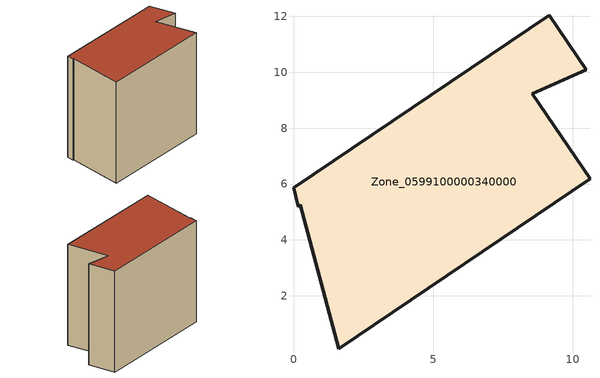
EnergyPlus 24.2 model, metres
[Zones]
Zone_0599100000340000
 floor ground (C_G): 10.61,6.19 1.63,0.11 0.24,5.25 0.17,5.18 0,5.86 9.15,12.04 10.47,10.09 8.55,9.23 z0
 wall outside (C_F): 9.15,12.04 0,5.86 0.17,5.18 0.24,5.25 1.63,0.11 10.61,6.19 8.55,9.23 10.47,10.09 9.15,12.04 z0:8.4
 roof outside (C_R): 1.63,0.11 10.61,6.19 8.55,9.23 10.47,10.09 9.15,12.04 0,5.86 0.17,5.18 0.24,5.25 z8.4
[BUILDING]
Pand.0599100000340000: North Axis=0; Terrain=City; Loads Convergence Tolerance Value=0.04; Temperature Convergence Tolerance Value=0.4; Solar Distribution=FullExterior; Maximum Number of Warmup Days=25; Minimum Number of Warmup Days=1
[Site:Location]
Rotterdam.The.Hague.AP_ZH_NLD Design_Conditions: Latitude=51.96; Longitude=4.45; Time Zone=1; Elevation=-4.5
[SITE:GROUNDTEMPERATURE:BUILDINGSURFACE]
18, 18, 18, 18, 18, 18, 18, 18, 18, 18, 18, 18
[MATERIAL] Thermal Absorptance=0.9; Solar Absorptance=0.7; Visible Absorptance=0.7
Name | Roughness | Thickness | Conductivity | Density | Specific Heat
G.TI.1992-2005 | MediumSmooth | 0.15 | 0.06 | 540 | 1210
F.TI.1992-2005 | Rough | 0.3 | 0.12 | 1920 | 840
R.TI.1992-2005 | MediumRough | 0.2 | 0.08 | 1500 | 1000
[CONSTRUCTION]
C_G: G.TI.1992-2005
C_F: F.TI.1992-2005
C_R: R.TI.1992-2005
[ZONE]
Zone_0599100000340000: Type=1; Multiplier=1; Ceiling Height=Autocalculate; Volume=Autocalculate; Floor Area=autocalculate; Part of Total Floor Area=Yes
[ZONEINFILTRATION:DESIGNFLOWRATE]
Infil_Zone_0599100000340000: Zone or ZoneList or Space or SpaceList=Zone_0599100000340000; Schedule=AlwaysOn; Design Flow Rate Calculation Method=Flow/Area; Flow Rate per Floor Area=0.0015; Constant Term Coefficient=1; Temperature Term Coefficient=0; Velocity Term Coefficient=0; Velocity Squared Term Coefficient=0
[HVACTEMPLATE:ZONE:IDEALLOADSAIRSYSTEM]
Zone_0599100000340000: Maximum Heating Supply Air Temperature=50; Minimum Cooling Supply Air Temperature=13; Maximum Heating Supply Air Humidity Ratio=0.0156; Minimum Cooling Supply Air Humidity Ratio=0.0077; Heating Limit=NoLimit; Cooling Limit=NoLimit; Dehumidification Control Type=ConstantSensibleHeatRatio; Cooling Sensible Heat Ratio=0.7; Dehumidification Setpoint=60; Humidification Control Type=None; Humidification Setpoint=30; Outdoor Air Method=None; Outdoor Air Flow Rate per Person=0.00944; Outdoor Air Flow Rate per Zone Floor Area=0; Outdoor Air Flow Rate per Zone=0; Demand Controlled Ventilation Type=None; Outdoor Air Economizer Type=NoEconomizer; Heat Recovery Type=None; Sensible Heat Recovery Effectiveness=0.7; Latent Heat Recovery Effectiveness=0.65
[ZONECONTROL:THERMOSTAT]
ThermostatControl_Zone_0599100000340000: Zone or ZoneList=Zone_0599100000340000; Control Type Schedule=DualSetpointControlType; Control 1=Thermostat_Zone_0599100000340000; Temperature Difference Between Cutout And Setpoint=0
[THERMOSTATSETPOINT:DUALSETPOINT]
Thermostat_Zone_0599100000340000: Heating Setpoint Temperature Schedule=HeatingSetpoint_Zone_0599100000340000; Cooling Setpoint Temperature Schedule=CoolingSetpoint_Zone_0599100000340000
[SCHEDULE:COMPACT]
HeatingSetpoint_Zone_0599100000340000: Through: 12/31, For: AllDays, Until: 24:00, 21
CoolingSetpoint_Zone_0599100000340000: Through: 12/31, For: AllDays, Until: 24:00, 24
DualSetpointControlType: Through: 12/31, For: AllDays, Until: 24:00, 4
AlwaysOn: Through: 12/31, For: AllDays, Until: 24:00, 1
